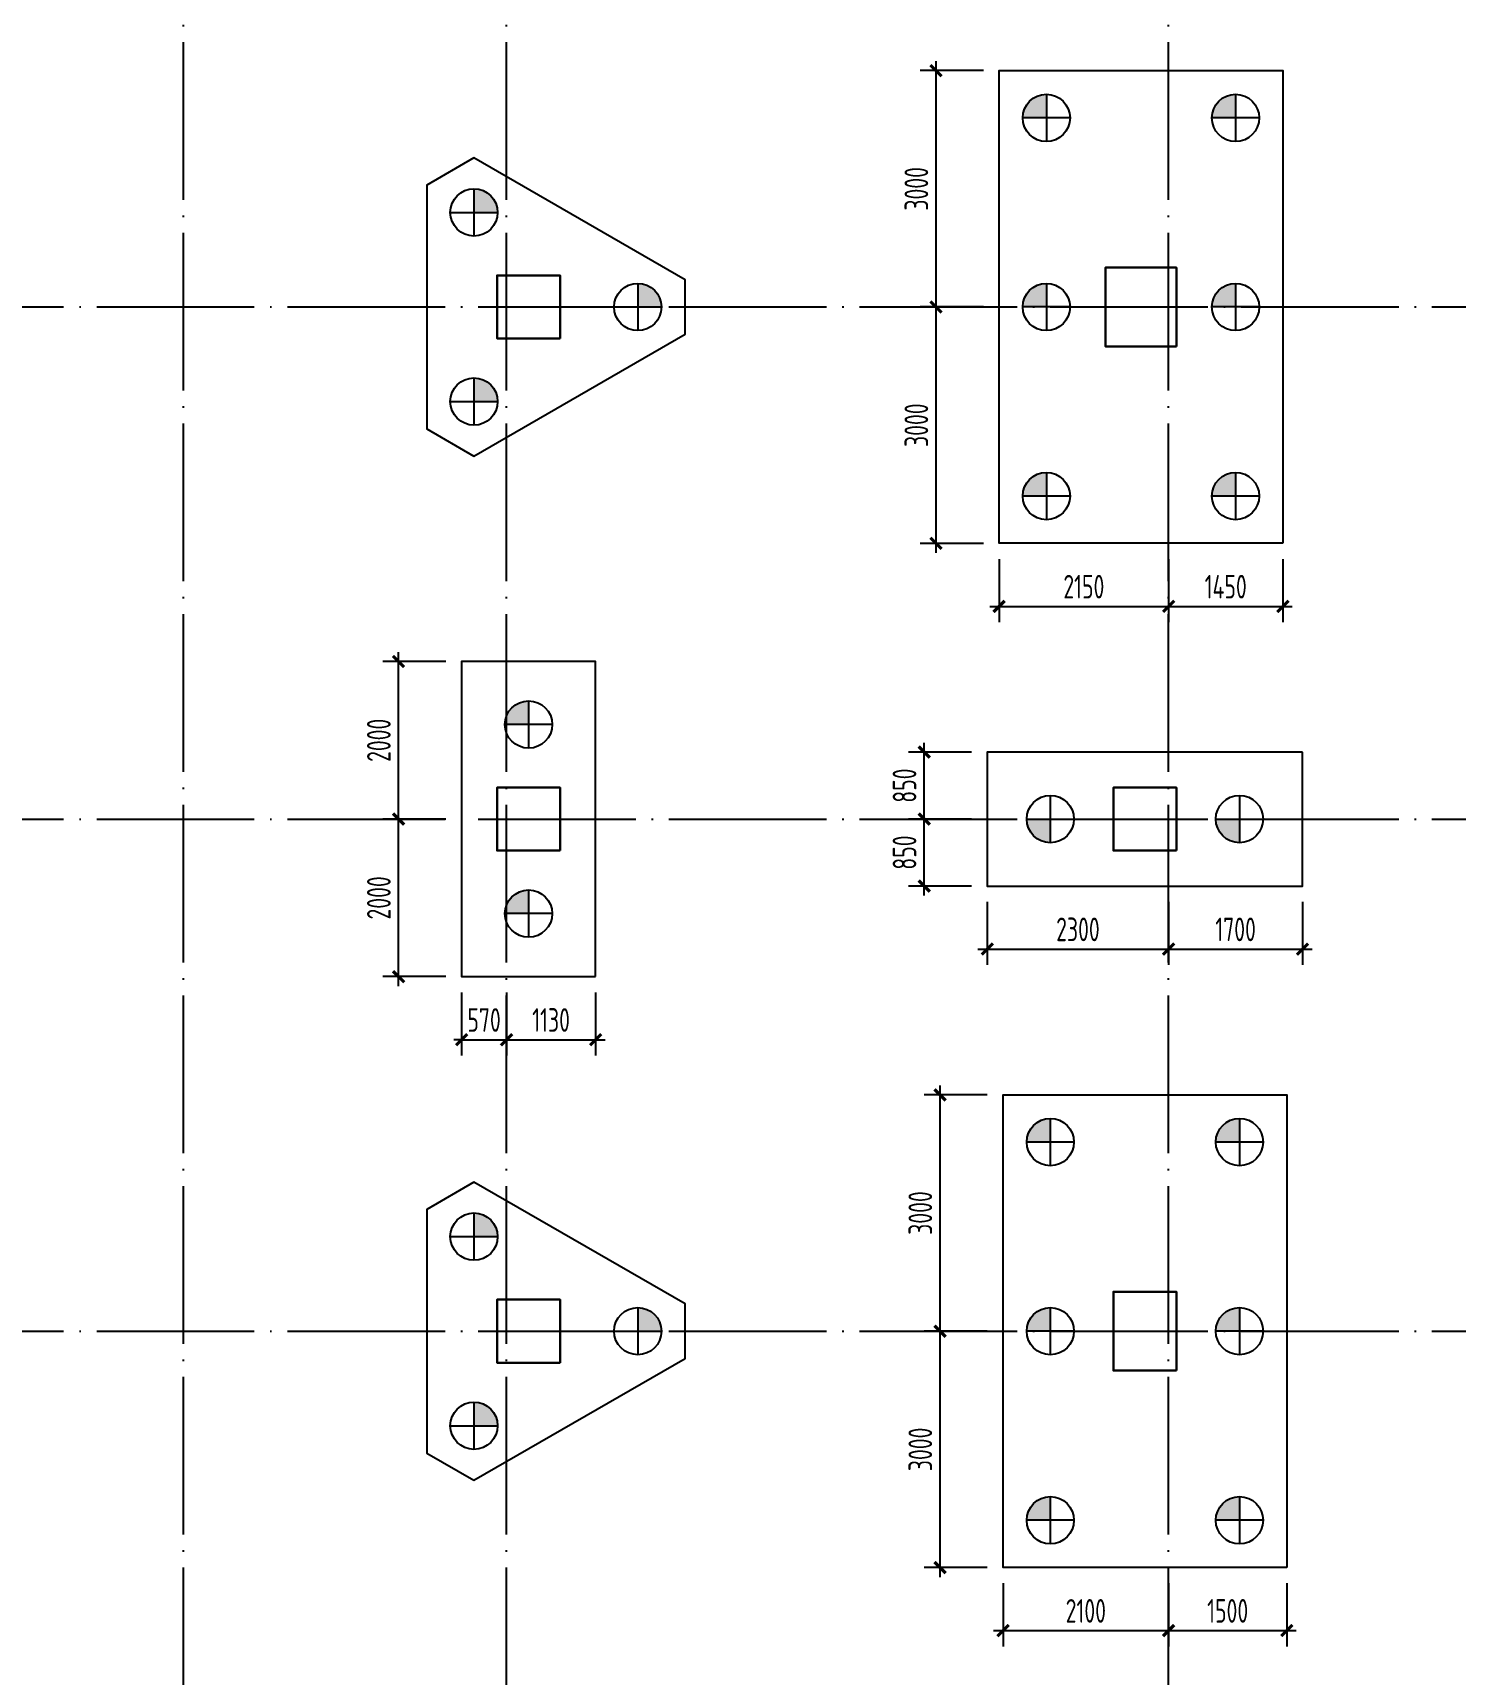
# Model space of a CAD drawing. Extents: x 2430613 to 2739493, y -1540945 to -971137.
# Drawn here: x 2476214 to 2494260, y -1224908 to -1204075 of the extents above; entities that cross this region are included whole.
import ezdxf

# ---------------------------------------------------------------- set-up
doc = ezdxf.new("R2010")
doc.units = 0
doc.header["$LTSCALE"] = 1000
doc.header["$MEASUREMENT"] = 0
doc.header["$PDMODE"] = 3
doc.header["$PDSIZE"] = 50
doc.linetypes.add('DOTE', pattern=[2.42, 2, -0.2, 0.02, -0.2])
doc.layers.get('0').update_dxf_attribs({"linetype": 'CONTINUOUS'})
doc.layers.get('DEFPOINTS').update_dxf_attribs({"linetype": 'CONTINUOUS'})
doc.layers.add('0S-柱-线', color=50, linetype='CONTINUOUS', lineweight=30)
for name, color, linetype in [('600直径桩', 4, 'CONTINUOUS'), ('COLU_DIM', 3, 'CONTINUOUS'), ('DOTE', 1, 'DOTE'), ('承台', 2, 'CONTINUOUS')]:
    doc.layers.add(name, color=color, linetype=linetype)
doc.styles.add('TSSD_Dimension', font='Tssdeng.shx', dxfattribs={"width": 0.7, "bigfont": 'hztxt.shx'})
doc.dimstyles.new('TSSD_100_100', dxfattribs={"dimtxt": 300, "dimasz": 100, "dimexe": 200, "dimexo": 200, "dimgap": 100, "dimtad": 1, "dimdec": 0, "dimzin": 0, "dimdsep": 46, "dimtxsty": 'TSSD_Dimension', "dimblk": 'ARCHTICK', "dimcen": 0, "dimdle": 120, "dimclrt": 7, "dimazin": 0, "dimtfac": 1, "dimtdec": 0, "dimtix": 1, "dimtmove": 2, "dimatfit": 0, "dimldrblk": 'ARCHTICK', "dimfxl": 1, "dimtolj": 1, "dimtzin": 0, "dimarcsym": 0})

# ---------------------------------------------------------------- blocks, each defined once
blk = doc.blocks.new('_ArchTick')
at = {"color": 0, "linetype": 'ByBlock', "const_width": 0.4}
blk.add_lwpolyline([(-0.71, -0.71), (0.71, 0.71)], dxfattribs=at)
blk = doc.blocks.new('*D2305')
at = {"layer": 'COLU_DIM', "color": 0, "lineweight": -2, "transparency": 16777216}
for p, q in [((2481654, -1216255), (2481654, -1217055)), ((2482224, -1216255), (2482224, -1217055)), ((2481654, -1216855), (2481554, -1216855)), ((2481654, -1216855), (2482224, -1216855)), ((2482224, -1216855), (2482324, -1216855))]:
    blk.add_line(p, q, dxfattribs=at)
at = {"layer": 'DEFPOINTS', "color": 0, "transparency": 16777216}
for p in [(2481654, -1216055), (2482224, -1216055), (2482224, -1216855)]:
    blk.add_point(p, dxfattribs=at)
at = {"layer": 'COLU_DIM', "color": 0, "lineweight": -2, "transparency": 16777216, "xscale": 100, "yscale": 100, "zscale": 100}
blk.add_blockref('_ArchTick', (2481654, -1216855), dxfattribs=at)
at = {"layer": 'COLU_DIM', "color": 0, "lineweight": -2, "transparency": 16777216, "xscale": 100, "yscale": 100, "zscale": 100, "rotation": 180}
blk.add_blockref('_ArchTick', (2482224, -1216855), dxfattribs=at)
at = {"layer": 'COLU_DIM', "color": 7, "transparency": 16777216, "insert": (2481939, -1216605), "char_height": 300, "attachment_point": 5, "style": 'TSSD_Dimension'}
blk.add_mtext('\\A1;570', dxfattribs=at)
blk = doc.blocks.new('*D2306')
at = {"layer": 'COLU_DIM', "color": 0, "lineweight": -2, "transparency": 16777216}
for p, q in [((2482224, -1216255), (2482224, -1217055)), ((2483354, -1216255), (2483354, -1217055)), ((2482104, -1216855), (2483474, -1216855))]:
    blk.add_line(p, q, dxfattribs=at)
at = {"layer": 'DEFPOINTS', "color": 0, "transparency": 16777216}
for p in [(2482224, -1216055), (2483354, -1216055), (2483354, -1216855)]:
    blk.add_point(p, dxfattribs=at)
at = {"layer": 'COLU_DIM', "color": 0, "lineweight": -2, "transparency": 16777216, "xscale": 100, "yscale": 100, "zscale": 100, "rotation": 180}
blk.add_blockref('_ArchTick', (2482224, -1216855), dxfattribs=at)
at = {"layer": 'COLU_DIM', "color": 0, "lineweight": -2, "transparency": 16777216, "xscale": 100, "yscale": 100, "zscale": 100}
blk.add_blockref('_ArchTick', (2483354, -1216855), dxfattribs=at)
at = {"layer": 'COLU_DIM', "color": 7, "transparency": 16777216, "insert": (2482789, -1216605), "char_height": 300, "attachment_point": 5, "style": 'TSSD_Dimension'}
blk.add_mtext('\\A1;1130', dxfattribs=at)
blk = doc.blocks.new('*D2307')
at = {"layer": 'COLU_DIM', "color": 0, "lineweight": -2, "transparency": 16777216}
for p, q in [((2480854, -1216175), (2480854, -1213935)), ((2481454, -1214055), (2480654, -1214055)), ((2481454, -1216055), (2480654, -1216055))]:
    blk.add_line(p, q, dxfattribs=at)
at = {"layer": 'DEFPOINTS', "color": 0, "transparency": 16777216}
for p in [(2480854, -1214055), (2481654, -1214055), (2481654, -1216055)]:
    blk.add_point(p, dxfattribs=at)
at = {"layer": 'COLU_DIM', "color": 0, "lineweight": -2, "transparency": 16777216, "xscale": 100, "yscale": 100, "zscale": 100}
for p, rotation in [((2480854, -1214055), 90), ((2480854, -1216055), 270)]:
    blk.add_blockref('_ArchTick', p, dxfattribs=dict(at, rotation=rotation))
at = {"layer": 'COLU_DIM', "color": 7, "transparency": 16777216, "insert": (2480604, -1215055), "char_height": 300, "attachment_point": 5, "rotation": 90, "style": 'TSSD_Dimension'}
blk.add_mtext('\\A1;2000', dxfattribs=at)
blk = doc.blocks.new('*D2308')
at = {"layer": 'COLU_DIM', "color": 0, "lineweight": -2, "transparency": 16777216}
for p, q in [((2481454, -1212055), (2480654, -1212055)), ((2480854, -1214175), (2480854, -1211935)), ((2481454, -1214055), (2480654, -1214055))]:
    blk.add_line(p, q, dxfattribs=at)
at = {"layer": 'DEFPOINTS', "color": 0, "transparency": 16777216}
for p in [(2480854, -1212055), (2481654, -1212055), (2481654, -1214055)]:
    blk.add_point(p, dxfattribs=at)
at = {"layer": 'COLU_DIM', "color": 0, "lineweight": -2, "transparency": 16777216, "xscale": 100, "yscale": 100, "zscale": 100}
for p, rotation in [((2480854, -1212055), 90), ((2480854, -1214055), 270)]:
    blk.add_blockref('_ArchTick', p, dxfattribs=dict(at, rotation=rotation))
at = {"layer": 'COLU_DIM', "color": 7, "transparency": 16777216, "insert": (2480604, -1213055), "char_height": 300, "attachment_point": 5, "rotation": 90, "style": 'TSSD_Dimension'}
blk.add_mtext('\\A1;2000', dxfattribs=at)
blk = doc.blocks.new('*D2485')
at = {"layer": 'COLU_DIM', "color": 0, "lineweight": -2, "transparency": 16777216}
for p, q in [((2488324, -1215105), (2488324, -1215905)), ((2490624, -1215105), (2490624, -1215905)), ((2488204, -1215705), (2490744, -1215705))]:
    blk.add_line(p, q, dxfattribs=at)
at = {"layer": 'DEFPOINTS', "color": 0, "transparency": 16777216}
for p in [(2488324, -1214905), (2490624, -1214905), (2490624, -1215705)]:
    blk.add_point(p, dxfattribs=at)
at = {"layer": 'COLU_DIM', "color": 0, "lineweight": -2, "transparency": 16777216, "xscale": 100, "yscale": 100, "zscale": 100, "rotation": 180}
blk.add_blockref('_ArchTick', (2488324, -1215705), dxfattribs=at)
at = {"layer": 'COLU_DIM', "color": 0, "lineweight": -2, "transparency": 16777216, "xscale": 100, "yscale": 100, "zscale": 100}
blk.add_blockref('_ArchTick', (2490624, -1215705), dxfattribs=at)
at = {"layer": 'COLU_DIM', "color": 7, "transparency": 16777216, "insert": (2489474, -1215455), "char_height": 300, "attachment_point": 5, "style": 'TSSD_Dimension'}
blk.add_mtext('\\A1;2300', dxfattribs=at)
blk = doc.blocks.new('*D2486')
at = {"layer": 'COLU_DIM', "color": 0, "lineweight": -2, "transparency": 16777216}
for p, q in [((2490624, -1215105), (2490624, -1215905)), ((2492324, -1215105), (2492324, -1215905)), ((2490504, -1215705), (2492444, -1215705))]:
    blk.add_line(p, q, dxfattribs=at)
at = {"layer": 'DEFPOINTS', "color": 0, "transparency": 16777216}
for p in [(2490624, -1214905), (2492324, -1214905), (2492324, -1215705)]:
    blk.add_point(p, dxfattribs=at)
at = {"layer": 'COLU_DIM', "color": 0, "lineweight": -2, "transparency": 16777216, "xscale": 100, "yscale": 100, "zscale": 100, "rotation": 180}
blk.add_blockref('_ArchTick', (2490624, -1215705), dxfattribs=at)
at = {"layer": 'COLU_DIM', "color": 0, "lineweight": -2, "transparency": 16777216, "xscale": 100, "yscale": 100, "zscale": 100}
blk.add_blockref('_ArchTick', (2492324, -1215705), dxfattribs=at)
at = {"layer": 'COLU_DIM', "color": 7, "transparency": 16777216, "insert": (2491474, -1215455), "char_height": 300, "attachment_point": 5, "style": 'TSSD_Dimension'}
blk.add_mtext('\\A1;1700', dxfattribs=at)
blk = doc.blocks.new('*D2487')
at = {"layer": 'COLU_DIM', "color": 0, "lineweight": -2, "transparency": 16777216}
for p, q in [((2487524, -1215025), (2487524, -1213935)), ((2488124, -1214055), (2487324, -1214055)), ((2488124, -1214905), (2487324, -1214905))]:
    blk.add_line(p, q, dxfattribs=at)
at = {"layer": 'DEFPOINTS', "color": 0, "transparency": 16777216}
for p in [(2487524, -1214055), (2488324, -1214055), (2488324, -1214905)]:
    blk.add_point(p, dxfattribs=at)
at = {"layer": 'COLU_DIM', "color": 0, "lineweight": -2, "transparency": 16777216, "xscale": 100, "yscale": 100, "zscale": 100}
for p, rotation in [((2487524, -1214055), 90), ((2487524, -1214905), 270)]:
    blk.add_blockref('_ArchTick', p, dxfattribs=dict(at, rotation=rotation))
at = {"layer": 'COLU_DIM', "color": 7, "transparency": 16777216, "insert": (2487274, -1214480), "char_height": 300, "attachment_point": 5, "rotation": 90, "style": 'TSSD_Dimension'}
blk.add_mtext('\\A1;850', dxfattribs=at)
blk = doc.blocks.new('*D2488')
at = {"layer": 'COLU_DIM', "color": 0, "lineweight": -2, "transparency": 16777216}
for p, q in [((2487524, -1214175), (2487524, -1213085)), ((2488124, -1213205), (2487324, -1213205)), ((2488124, -1214055), (2487324, -1214055))]:
    blk.add_line(p, q, dxfattribs=at)
at = {"layer": 'DEFPOINTS', "color": 0, "transparency": 16777216}
for p in [(2487524, -1213205), (2488324, -1213205), (2488324, -1214055)]:
    blk.add_point(p, dxfattribs=at)
at = {"layer": 'COLU_DIM', "color": 0, "lineweight": -2, "transparency": 16777216, "xscale": 100, "yscale": 100, "zscale": 100}
for p, rotation in [((2487524, -1213205), 90), ((2487524, -1214055), 270)]:
    blk.add_blockref('_ArchTick', p, dxfattribs=dict(at, rotation=rotation))
at = {"layer": 'COLU_DIM', "color": 7, "transparency": 16777216, "insert": (2487274, -1213630), "char_height": 300, "attachment_point": 5, "rotation": 90, "style": 'TSSD_Dimension'}
blk.add_mtext('\\A1;850', dxfattribs=at)
blk = doc.blocks.new('*D2524')
at = {"layer": 'COLU_DIM', "color": 0, "lineweight": -2, "transparency": 16777216}
for p, q in [((2488474, -1210755), (2488474, -1211555)), ((2490624, -1210755), (2490624, -1211555)), ((2488354, -1211355), (2490744, -1211355))]:
    blk.add_line(p, q, dxfattribs=at)
at = {"layer": 'DEFPOINTS', "color": 0, "transparency": 16777216}
for p in [(2488474, -1210555), (2490624, -1210555), (2490624, -1211355)]:
    blk.add_point(p, dxfattribs=at)
at = {"layer": 'COLU_DIM', "color": 0, "lineweight": -2, "transparency": 16777216, "xscale": 100, "yscale": 100, "zscale": 100, "rotation": 180}
blk.add_blockref('_ArchTick', (2488474, -1211355), dxfattribs=at)
at = {"layer": 'COLU_DIM', "color": 0, "lineweight": -2, "transparency": 16777216, "xscale": 100, "yscale": 100, "zscale": 100}
blk.add_blockref('_ArchTick', (2490624, -1211355), dxfattribs=at)
at = {"layer": 'COLU_DIM', "color": 7, "transparency": 16777216, "insert": (2489549, -1211105), "char_height": 300, "attachment_point": 5, "style": 'TSSD_Dimension'}
blk.add_mtext('\\A1;2150', dxfattribs=at)
blk = doc.blocks.new('*D2525')
at = {"layer": 'COLU_DIM', "color": 0, "lineweight": -2, "transparency": 16777216}
for p, q in [((2490624, -1210755), (2490624, -1211555)), ((2492074, -1210755), (2492074, -1211555)), ((2490504, -1211355), (2492194, -1211355))]:
    blk.add_line(p, q, dxfattribs=at)
at = {"layer": 'DEFPOINTS', "color": 0, "transparency": 16777216}
for p in [(2490624, -1210555), (2492074, -1210555), (2492074, -1211355)]:
    blk.add_point(p, dxfattribs=at)
at = {"layer": 'COLU_DIM', "color": 0, "lineweight": -2, "transparency": 16777216, "xscale": 100, "yscale": 100, "zscale": 100, "rotation": 180}
blk.add_blockref('_ArchTick', (2490624, -1211355), dxfattribs=at)
at = {"layer": 'COLU_DIM', "color": 0, "lineweight": -2, "transparency": 16777216, "xscale": 100, "yscale": 100, "zscale": 100}
blk.add_blockref('_ArchTick', (2492074, -1211355), dxfattribs=at)
at = {"layer": 'COLU_DIM', "color": 7, "transparency": 16777216, "insert": (2491349, -1211105), "char_height": 300, "attachment_point": 5, "style": 'TSSD_Dimension'}
blk.add_mtext('\\A1;1450', dxfattribs=at)
blk = doc.blocks.new('*D2526')
at = {"layer": 'COLU_DIM', "color": 0, "lineweight": -2, "transparency": 16777216}
for p, q in [((2487674, -1210675), (2487674, -1207435)), ((2488274, -1207555), (2487474, -1207555)), ((2488274, -1210555), (2487474, -1210555))]:
    blk.add_line(p, q, dxfattribs=at)
at = {"layer": 'DEFPOINTS', "color": 0, "transparency": 16777216}
for p in [(2487674, -1207555), (2488474, -1207555), (2488474, -1210555)]:
    blk.add_point(p, dxfattribs=at)
at = {"layer": 'COLU_DIM', "color": 0, "lineweight": -2, "transparency": 16777216, "xscale": 100, "yscale": 100, "zscale": 100}
for p, rotation in [((2487674, -1207555), 90), ((2487674, -1210555), 270)]:
    blk.add_blockref('_ArchTick', p, dxfattribs=dict(at, rotation=rotation))
at = {"layer": 'COLU_DIM', "color": 7, "transparency": 16777216, "insert": (2487424, -1209055), "char_height": 300, "attachment_point": 5, "rotation": 90, "style": 'TSSD_Dimension'}
blk.add_mtext('\\A1;3000', dxfattribs=at)
blk = doc.blocks.new('*D2527')
at = {"layer": 'COLU_DIM', "color": 0, "lineweight": -2, "transparency": 16777216}
for p, q in [((2488274, -1204555), (2487474, -1204555)), ((2487674, -1207675), (2487674, -1204435)), ((2488274, -1207555), (2487474, -1207555))]:
    blk.add_line(p, q, dxfattribs=at)
at = {"layer": 'DEFPOINTS', "color": 0, "transparency": 16777216}
for p in [(2487674, -1204555), (2488474, -1204555), (2488474, -1207555)]:
    blk.add_point(p, dxfattribs=at)
at = {"layer": 'COLU_DIM', "color": 0, "lineweight": -2, "transparency": 16777216, "xscale": 100, "yscale": 100, "zscale": 100}
for p, rotation in [((2487674, -1204555), 90), ((2487674, -1207555), 270)]:
    blk.add_blockref('_ArchTick', p, dxfattribs=dict(at, rotation=rotation))
at = {"layer": 'COLU_DIM', "color": 7, "transparency": 16777216, "insert": (2487424, -1206055), "char_height": 300, "attachment_point": 5, "rotation": 90, "style": 'TSSD_Dimension'}
blk.add_mtext('\\A1;3000', dxfattribs=at)
blk = doc.blocks.new('*D2587')
at = {"layer": 'COLU_DIM', "color": 0, "lineweight": -2, "transparency": 16777216}
for p, q in [((2488524, -1223755), (2488524, -1224555)), ((2490624, -1223755), (2490624, -1224555)), ((2488404, -1224355), (2490744, -1224355))]:
    blk.add_line(p, q, dxfattribs=at)
at = {"layer": 'DEFPOINTS', "color": 0, "transparency": 16777216}
for p in [(2488524, -1223555), (2490624, -1223555), (2490624, -1224355)]:
    blk.add_point(p, dxfattribs=at)
at = {"layer": 'COLU_DIM', "color": 0, "lineweight": -2, "transparency": 16777216, "xscale": 100, "yscale": 100, "zscale": 100, "rotation": 180}
blk.add_blockref('_ArchTick', (2488524, -1224355), dxfattribs=at)
at = {"layer": 'COLU_DIM', "color": 0, "lineweight": -2, "transparency": 16777216, "xscale": 100, "yscale": 100, "zscale": 100}
blk.add_blockref('_ArchTick', (2490624, -1224355), dxfattribs=at)
at = {"layer": 'COLU_DIM', "color": 7, "transparency": 16777216, "insert": (2489574, -1224105), "char_height": 300, "attachment_point": 5, "style": 'TSSD_Dimension'}
blk.add_mtext('\\A1;2100', dxfattribs=at)
blk = doc.blocks.new('*D2588')
at = {"layer": 'COLU_DIM', "color": 0, "lineweight": -2, "transparency": 16777216}
for p, q in [((2490624, -1223755), (2490624, -1224555)), ((2492124, -1223755), (2492124, -1224555)), ((2490504, -1224355), (2492244, -1224355))]:
    blk.add_line(p, q, dxfattribs=at)
at = {"layer": 'DEFPOINTS', "color": 0, "transparency": 16777216}
for p in [(2490624, -1223555), (2492124, -1223555), (2492124, -1224355)]:
    blk.add_point(p, dxfattribs=at)
at = {"layer": 'COLU_DIM', "color": 0, "lineweight": -2, "transparency": 16777216, "xscale": 100, "yscale": 100, "zscale": 100, "rotation": 180}
blk.add_blockref('_ArchTick', (2490624, -1224355), dxfattribs=at)
at = {"layer": 'COLU_DIM', "color": 0, "lineweight": -2, "transparency": 16777216, "xscale": 100, "yscale": 100, "zscale": 100}
blk.add_blockref('_ArchTick', (2492124, -1224355), dxfattribs=at)
at = {"layer": 'COLU_DIM', "color": 7, "transparency": 16777216, "insert": (2491374, -1224105), "char_height": 300, "attachment_point": 5, "style": 'TSSD_Dimension'}
blk.add_mtext('\\A1;1500', dxfattribs=at)
blk = doc.blocks.new('*D2589')
at = {"layer": 'COLU_DIM', "color": 0, "lineweight": -2, "transparency": 16777216}
for p, q in [((2488324, -1220555), (2487524, -1220555)), ((2487724, -1223675), (2487724, -1220435)), ((2488324, -1223555), (2487524, -1223555))]:
    blk.add_line(p, q, dxfattribs=at)
at = {"layer": 'DEFPOINTS', "color": 0, "transparency": 16777216}
for p in [(2487724, -1220555), (2488524, -1220555), (2488524, -1223555)]:
    blk.add_point(p, dxfattribs=at)
at = {"layer": 'COLU_DIM', "color": 0, "lineweight": -2, "transparency": 16777216, "xscale": 100, "yscale": 100, "zscale": 100}
for p, rotation in [((2487724, -1220555), 90), ((2487724, -1223555), 270)]:
    blk.add_blockref('_ArchTick', p, dxfattribs=dict(at, rotation=rotation))
at = {"layer": 'COLU_DIM', "color": 7, "transparency": 16777216, "insert": (2487474, -1222055), "char_height": 300, "attachment_point": 5, "rotation": 90, "style": 'TSSD_Dimension'}
blk.add_mtext('\\A1;3000', dxfattribs=at)
blk = doc.blocks.new('*D2590')
at = {"layer": 'COLU_DIM', "color": 0, "lineweight": -2, "transparency": 16777216}
for p, q in [((2487724, -1220675), (2487724, -1217435)), ((2488324, -1217555), (2487524, -1217555)), ((2488324, -1220555), (2487524, -1220555))]:
    blk.add_line(p, q, dxfattribs=at)
at = {"layer": 'DEFPOINTS', "color": 0, "transparency": 16777216}
for p in [(2487724, -1217555), (2488524, -1217555), (2488524, -1220555)]:
    blk.add_point(p, dxfattribs=at)
at = {"layer": 'COLU_DIM', "color": 0, "lineweight": -2, "transparency": 16777216, "xscale": 100, "yscale": 100, "zscale": 100}
for p, rotation in [((2487724, -1217555), 90), ((2487724, -1220555), 270)]:
    blk.add_blockref('_ArchTick', p, dxfattribs=dict(at, rotation=rotation))
at = {"layer": 'COLU_DIM', "color": 7, "transparency": 16777216, "insert": (2487474, -1219055), "char_height": 300, "attachment_point": 5, "rotation": 90, "style": 'TSSD_Dimension'}
blk.add_mtext('\\A1;3000', dxfattribs=at)

msp = doc.modelspace()

# ---------------------------------------------------------------- hatches: boundary and pattern name
at = {"layer": '600直径桩'}
h = msp.add_hatch(color=251, dxfattribs=at)
h.dxf.hatch_style = 1
h.paths.add_polyline_path([(2489073.612, -1204854.72, 0.414213562), (2488773.612, -1205154.72), (2489073.612, -1205154.72)])
h = msp.add_hatch(color=251, dxfattribs=at)
h.dxf.hatch_style = 1
h.paths.add_polyline_path([(2491473.612, -1204854.72, 0.414213562), (2491173.612, -1205154.72), (2491473.612, -1205154.72)])
h = msp.add_hatch(color=251, dxfattribs=at)
h.dxf.hatch_style = 1
h.paths.add_polyline_path([(2481810.823, -1206054.728, -0.414213562), (2482110.823, -1206354.728), (2481810.823, -1206354.728)])
h = msp.add_hatch(color=251, dxfattribs=at)
h.dxf.hatch_style = 1
h.paths.add_polyline_path([(2483889.284, -1207254.728, -0.414213562), (2484189.284, -1207554.728), (2483889.284, -1207554.728)])
h = msp.add_hatch(color=251, dxfattribs=at)
h.dxf.hatch_style = 1
h.paths.add_polyline_path([(2489073.612, -1207254.72, 0.414213562), (2488773.612, -1207554.72), (2489073.612, -1207554.72)])
h = msp.add_hatch(color=251, dxfattribs=at)
h.dxf.hatch_style = 1
h.paths.add_polyline_path([(2491473.612, -1207254.72, 0.414213562), (2491173.612, -1207554.72), (2491473.612, -1207554.72)])
h = msp.add_hatch(color=251, dxfattribs=at)
h.dxf.hatch_style = 1
h.paths.add_polyline_path([(2481810.823, -1208454.728, -0.414213562), (2482110.823, -1208754.728), (2481810.823, -1208754.728)])
h = msp.add_hatch(color=251, dxfattribs=at)
h.dxf.hatch_style = 1
h.paths.add_polyline_path([(2489073.612, -1209654.72, 0.414213562), (2488773.612, -1209954.72), (2489073.612, -1209954.72)])
h = msp.add_hatch(color=251, dxfattribs=at)
h.dxf.hatch_style = 1
h.paths.add_polyline_path([(2491473.612, -1209654.72, 0.414213562), (2491173.612, -1209954.72), (2491473.612, -1209954.72)])
h = msp.add_hatch(color=251, dxfattribs=at)
h.dxf.hatch_style = 1
h.paths.add_polyline_path([(2482503.612, -1212554.72, 0.414213562), (2482203.612, -1212854.72), (2482503.612, -1212854.72)])
h = msp.add_hatch(color=251, dxfattribs=at)
h.dxf.hatch_style = 1
h.paths.add_polyline_path([(2488823.635, -1214054.759, 0.414213562), (2489123.635, -1214354.759), (2489123.635, -1214054.759)])
h = msp.add_hatch(color=251, dxfattribs=at)
h.dxf.hatch_style = 1
h.paths.add_polyline_path([(2491223.635, -1214054.759, 0.414213562), (2491523.635, -1214354.759), (2491523.635, -1214054.759)])
h = msp.add_hatch(color=251, dxfattribs=at)
h.dxf.hatch_style = 1
h.paths.add_polyline_path([(2482503.612, -1214954.72, 0.414213562), (2482203.612, -1215254.72), (2482503.612, -1215254.72)])
h = msp.add_hatch(color=251, dxfattribs=at)
h.dxf.hatch_style = 1
h.paths.add_polyline_path([(2489123.644, -1217854.728, 0.414213562), (2488823.644, -1218154.728), (2489123.644, -1218154.728)])
h = msp.add_hatch(color=251, dxfattribs=at)
h.dxf.hatch_style = 1
h.paths.add_polyline_path([(2491523.644, -1217854.728, 0.414213562), (2491223.644, -1218154.728), (2491523.644, -1218154.728)])
h = msp.add_hatch(color=251, dxfattribs=at)
h.dxf.hatch_style = 1
h.paths.add_polyline_path([(2481810.823, -1219054.728, -0.414213562), (2482110.823, -1219354.728), (2481810.823, -1219354.728)])
h = msp.add_hatch(color=251, dxfattribs=at)
h.dxf.hatch_style = 1
h.paths.add_polyline_path([(2483889.284, -1220254.728, -0.414213562), (2484189.284, -1220554.728), (2483889.284, -1220554.728)])
h = msp.add_hatch(color=251, dxfattribs=at)
h.dxf.hatch_style = 1
h.paths.add_polyline_path([(2489123.644, -1220254.728, 0.414213562), (2488823.644, -1220554.728), (2489123.644, -1220554.728)])
h = msp.add_hatch(color=251, dxfattribs=at)
h.dxf.hatch_style = 1
h.paths.add_polyline_path([(2491523.644, -1220254.728, 0.414213562), (2491223.644, -1220554.728), (2491523.644, -1220554.728)])
h = msp.add_hatch(color=251, dxfattribs=at)
h.dxf.hatch_style = 1
h.paths.add_polyline_path([(2481810.823, -1221454.728, -0.414213562), (2482110.823, -1221754.728), (2481810.823, -1221754.728)])
h = msp.add_hatch(color=251, dxfattribs=at)
h.dxf.hatch_style = 1
h.paths.add_polyline_path([(2489123.644, -1222654.728, 0.414213562), (2488823.644, -1222954.728), (2489123.644, -1222954.728)])
h = msp.add_hatch(color=251, dxfattribs=at)
h.dxf.hatch_style = 1
h.paths.add_polyline_path([(2491523.644, -1222654.728, 0.414213562), (2491223.644, -1222954.728), (2491523.644, -1222954.728)])

# ---------------------------------------------------------------- linework, layer by layer
at = {"layer": '0S-柱-线'}
for points in [[(2490723.644, -1208054.728), (2490723.644, -1207054.728), (2489823.644, -1207054.728), (2489823.644, -1208054.728)], [(2482903.644, -1207954.728), (2482903.644, -1207154.728), (2482103.644, -1207154.728), (2482103.644, -1207954.728)], [(2482903.644, -1214454.728), (2482903.644, -1213654.728), (2482103.644, -1213654.728), (2482103.644, -1214454.728)], [(2490723.644, -1214454.728), (2490723.644, -1213654.728), (2489923.644, -1213654.728), (2489923.644, -1214454.728)], [(2482903.644, -1220954.728), (2482903.644, -1220154.728), (2482103.644, -1220154.728), (2482103.644, -1220954.728)], [(2490723.644, -1221054.728), (2490723.644, -1220054.728), (2489923.644, -1220054.728), (2489923.644, -1221054.728)]]:
    msp.add_lwpolyline(points, close=True, dxfattribs=at)
at = {"layer": '600直径桩', "color": 251}
for p, q in [((2489073.612, -1204854.72), (2489073.612, -1205454.72)), ((2491473.612, -1204854.72), (2491473.612, -1205454.72)), ((2489373.612, -1205154.72), (2488773.612, -1205154.72)), ((2491773.612, -1205154.72), (2491173.612, -1205154.72)), ((2481810.823, -1206054.728), (2481810.823, -1206654.728)), ((2481510.823, -1206354.728), (2482110.823, -1206354.728)), ((2483889.284, -1207254.728), (2483889.284, -1207854.728)), ((2489073.612, -1207254.72), (2489073.612, -1207854.72)), ((2491473.612, -1207254.72), (2491473.612, -1207854.72)), ((2483589.284, -1207554.728), (2484189.284, -1207554.728)), ((2489373.612, -1207554.72), (2488773.612, -1207554.72)), ((2491773.612, -1207554.72), (2491173.612, -1207554.72)), ((2481810.823, -1208454.728), (2481810.823, -1209054.728)), ((2481510.823, -1208754.728), (2482110.823, -1208754.728)), ((2489073.612, -1209654.72), (2489073.612, -1210254.72)), ((2491473.612, -1209654.72), (2491473.612, -1210254.72)), ((2489373.612, -1209954.72), (2488773.612, -1209954.72)), ((2491773.612, -1209954.72), (2491173.612, -1209954.72)), ((2482503.612, -1212554.72), (2482503.612, -1213154.72)), ((2482803.612, -1212854.72), (2482203.612, -1212854.72)), ((2489123.635, -1213754.759), (2489123.635, -1214354.759)), ((2491523.635, -1213754.759), (2491523.635, -1214354.759)), ((2488823.635, -1214054.759), (2489423.635, -1214054.759)), ((2491223.635, -1214054.759), (2491823.635, -1214054.759)), ((2482503.612, -1214954.72), (2482503.612, -1215554.72)), ((2482803.612, -1215254.72), (2482203.612, -1215254.72)), ((2489123.644, -1217854.728), (2489123.644, -1218454.728)), ((2491523.644, -1217854.728), (2491523.644, -1218454.728)), ((2489423.644, -1218154.728), (2488823.644, -1218154.728)), ((2491823.644, -1218154.728), (2491223.644, -1218154.728)), ((2481810.823, -1219054.728), (2481810.823, -1219654.728)), ((2481510.823, -1219354.728), (2482110.823, -1219354.728)), ((2483889.284, -1220254.728), (2483889.284, -1220854.728)), ((2489123.644, -1220254.728), (2489123.644, -1220854.728)), ((2491523.644, -1220254.728), (2491523.644, -1220854.728)), ((2483589.284, -1220554.728), (2484189.284, -1220554.728)), ((2489423.644, -1220554.728), (2488823.644, -1220554.728)), ((2491823.644, -1220554.728), (2491223.644, -1220554.728)), ((2481810.823, -1221454.728), (2481810.823, -1222054.728)), ((2481510.823, -1221754.728), (2482110.823, -1221754.728)), ((2489123.644, -1222654.728), (2489123.644, -1223254.728)), ((2491523.644, -1222654.728), (2491523.644, -1223254.728)), ((2489423.644, -1222954.728), (2488823.644, -1222954.728)), ((2491823.644, -1222954.728), (2491223.644, -1222954.728))]:
    msp.add_line(p, q, dxfattribs=at)
for centre in [(2489073.612, -1205154.72), (2491473.612, -1205154.72), (2481810.823, -1206354.728), (2483889.284, -1207554.728), (2489073.612, -1207554.72), (2491473.612, -1207554.72), (2481810.823, -1208754.728), (2489073.612, -1209954.72), (2491473.612, -1209954.72), (2482503.612, -1212854.72), (2489123.635, -1214054.759), (2491523.635, -1214054.759), (2482503.612, -1215254.72), (2489123.644, -1218154.728), (2491523.644, -1218154.728), (2481810.823, -1219354.728), (2483889.284, -1220554.728), (2489123.644, -1220554.728), (2491523.644, -1220554.728), (2481810.823, -1221754.728), (2489123.644, -1222954.728), (2491523.644, -1222954.728)]:
    msp.add_circle(centre, 300, dxfattribs=at)
at = {"layer": 'DOTE'}
for p, q in [((2478123.644, -1310254.728), (2478123.644, -1193054.728)), ((2482223.644, -1310254.728), (2482223.644, -1193054.728)), ((2490623.644, -1310254.728), (2490623.644, -1193054.728)), ((2462503.644, -1207554.728), (2570723.644, -1207554.728)), ((2462503.644, -1214054.728), (2570723.644, -1214054.728)), ((2462503.644, -1220554.728), (2570723.644, -1220554.728))]:
    msp.add_line(p, q, dxfattribs=at)
at = {"layer": '承台', "color": 2}
for points in [[(2492073.612, -1210554.72), (2488473.612, -1210554.72), (2488473.612, -1204554.72), (2492073.612, -1204554.72)], [(2481810.823, -1205661.908), (2481210.823, -1206008.318), (2481210.823, -1209101.138), (2481810.823, -1209447.549), (2484489.284, -1207901.138), (2484489.284, -1207208.318)], [(2483353.612, -1216054.72), (2483353.612, -1212054.72), (2481653.612, -1212054.72), (2481653.612, -1216054.72)], [(2492323.635, -1213204.759), (2488323.635, -1213204.759), (2488323.635, -1214904.759), (2492323.635, -1214904.759)], [(2492123.644, -1223554.728), (2488523.644, -1223554.728), (2488523.644, -1217554.728), (2492123.644, -1217554.728)], [(2481810.823, -1218661.908), (2481210.823, -1219008.318), (2481210.823, -1222101.138), (2481810.823, -1222447.549), (2484489.284, -1220901.138), (2484489.284, -1220208.318)]]:
    msp.add_lwpolyline(points, close=True, dxfattribs=at)

# ---------------------------------------------------------------- dimensions: what is measured, and where the dimension line sits
at = {"layer": 'COLU_DIM', "color": 3}
for base, p1, p2, picture, middle in [((2487673.612, -1204554.72), (2488473.612, -1207554.728), (2488473.612, -1204554.72), '*D2527', (2487423.612, -1206054.724)), ((2487673.612, -1207554.728), (2488473.612, -1210554.72), (2488473.612, -1207554.728), '*D2526', (2487423.612, -1209054.724)), ((2480853.612, -1212054.72), (2481653.612, -1214054.728), (2481653.612, -1212054.72), '*D2308', (2480603.612, -1213054.724)), ((2487523.635, -1213204.759), (2488323.635, -1214054.728), (2488323.635, -1213204.759), '*D2488', (2487273.635, -1213629.744)), ((2480853.612, -1214054.728), (2481653.612, -1216054.72), (2481653.612, -1214054.728), '*D2307', (2480603.612, -1215054.724)), ((2487523.635, -1214054.728), (2488323.635, -1214904.759), (2488323.635, -1214054.728), '*D2487', (2487273.635, -1214479.744)), ((2487723.644, -1217554.728), (2488523.644, -1220554.728), (2488523.644, -1217554.728), '*D2590', (2487473.644, -1219054.728)), ((2487723.644, -1220554.728), (2488523.644, -1223554.728), (2488523.644, -1220554.728), '*D2589', (2487473.644, -1222054.728))]:
    dim = msp.add_linear_dim(base=base, p1=p1, p2=p2, angle=90, dimstyle='TSSD_100_100', dxfattribs=at)
    dim.commit()
    dim.dimension.update_dxf_attribs({"geometry": picture, "text_midpoint": middle})
for base, p1, p2, picture, middle in [((2490623.644, -1211354.72), (2488473.612, -1210554.72), (2490623.644, -1210554.72), '*D2524', (2489548.628, -1211104.72)), ((2492073.612, -1211354.72), (2490623.644, -1210554.72), (2492073.612, -1210554.72), '*D2525', (2491348.628, -1211104.72)), ((2490623.644, -1215704.759), (2488323.635, -1214904.759), (2490623.644, -1214904.759), '*D2485', (2489473.64, -1215454.759)), ((2492323.635, -1215704.759), (2490623.644, -1214904.759), (2492323.635, -1214904.759), '*D2486', (2491473.64, -1215454.759)), ((2482223.644, -1216854.72), (2481653.612, -1216054.72), (2482223.644, -1216054.72), '*D2305', (2481938.628, -1216604.72)), ((2483353.612, -1216854.72), (2482223.644, -1216054.72), (2483353.612, -1216054.72), '*D2306', (2482788.628, -1216604.72)), ((2490623.644, -1224354.728), (2488523.644, -1223554.728), (2490623.644, -1223554.728), '*D2587', (2489573.644, -1224104.728)), ((2492123.644, -1224354.728), (2490623.644, -1223554.728), (2492123.644, -1223554.728), '*D2588', (2491373.644, -1224104.728))]:
    dim = msp.add_linear_dim(base=base, p1=p1, p2=p2, dimstyle='TSSD_100_100', dxfattribs=at)
    dim.commit()
    dim.dimension.update_dxf_attribs({"geometry": picture, "text_midpoint": middle})

doc.saveas('drawing.dxf')
